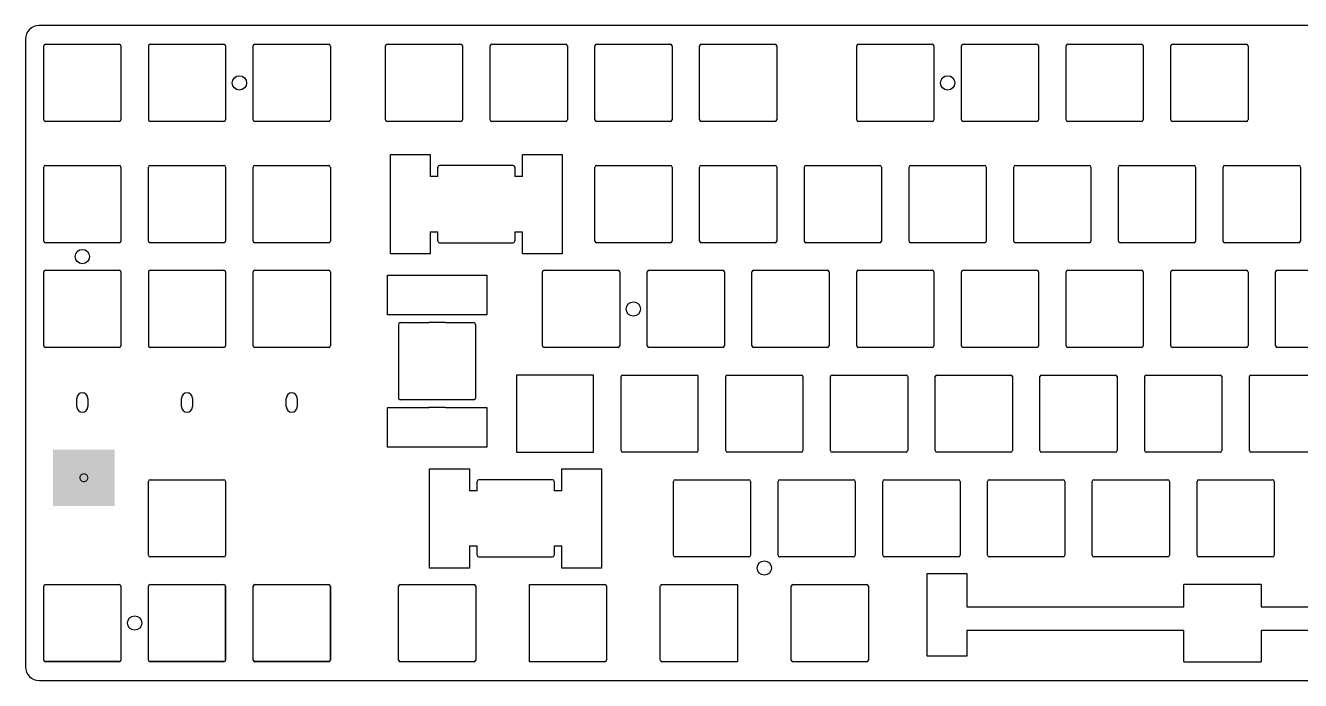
# Model space of a CAD drawing. Header units: inches. Extents: x -1111 to 9003, y -3671 to 971.
# Drawn here: x 8640.6 to 8872, y -3671 to -3552.2 of the extents above; entities that cross this region are included whole.
import ezdxf

# ---------------------------------------------------------------- set-up
doc = ezdxf.new("R2010")
doc.units = ezdxf.units.IN
doc.header["$LTSCALE"] = 1.21
doc.header["$MEASUREMENT"] = 0
doc.layers.get('0').update_dxf_attribs({"linetype": 'CONTINUOUS'})
for name, color, linetype in [('BOTTOMOVERLAY', 54, 'CONTINUOUS'), ('TOPLAYER', 1, 'CONTINUOUS'), ('TOPOVERLAY', 2, 'CONTINUOUS'), ('TOPPASTE', 8, 'CONTINUOUS'), ('TOPSOLDER', 216, 'CONTINUOUS'), ('图层1', 7, 'CONTINUOUS')]:
    doc.layers.add(name, color=color, linetype=linetype)

# ---------------------------------------------------------------- blocks, each defined once
blk = doc.blocks.new('P_193')
at = {"layer": 'BOTTOMOVERLAY'}
for points, const_width in [([(0.712511, 0, 1), (-0.712511, 0, 1)], 0.2), ([(-0.762511, 0, 1), (-0.662511, 0, 1)], 0.1), ([(0.662511, 0, 1), (0.762511, 0, 1)], 0.1)]:
    blk.add_lwpolyline(points, format="xyb", close=True, dxfattribs=dict(at, const_width=const_width))
at = {"layer": 'TOPLAYER'}
blk.add_solid([(-5.499999, -5), (5.499999, -5), (-5.499999, 5), (5.499999, 5)], dxfattribs=at)
at = {"layer": 'TOPOVERLAY'}
for points, const_width in [([(0.700001, 0, 1), (-0.700001, 0, 1)], 0.15001), ([(-0.737504, 0, 1), (-0.662498, 0, 1)], 0.075004), ([(0.662498, 0, 1), (0.737504, 0, 1)], 0.075004)]:
    blk.add_lwpolyline(points, format="xyb", close=True, dxfattribs=dict(at, const_width=const_width))
at = {"layer": 'TOPPASTE'}
blk.add_solid([(-5.499999, -5), (5.499999, -5), (-5.499999, 5), (5.499999, 5)], dxfattribs=at)
at = {"layer": 'TOPSOLDER'}
blk.add_solid([(-5.601599, -5.1016), (5.601599, -5.1016), (-5.601599, 5.1016), (5.601599, 5.1016)], dxfattribs=at)

msp = doc.modelspace()

# ---------------------------------------------------------------- linework, layer by layer
at = {"color": 7, "linetype": 'Continuous'}
for p, q in [((8986.73, -3552.19), (8643.13, -3552.19)), ((8986.73, -3552.19), (8643.13, -3552.19)), ((8986.73, -3552.19), (8643.13, -3552.19)), ((8640.63, -3554.69), (8640.63, -3668.49)), ((8640.63, -3554.69), (8640.63, -3668.49)), ((8640.63, -3554.69), (8640.63, -3668.49)), ((8643.94, -3569.29), (8643.94, -3555.88)), ((8644.23, -3555.59), (8657.64, -3555.59)), ((8657.94, -3555.88), (8657.94, -3569.29)), ((8662.94, -3555.88), (8662.94, -3569.29)), ((8663.23, -3555.59), (8676.64, -3555.59)), ((8676.94, -3555.88), (8676.94, -3569.29)), ((8681.94, -3569.29), (8681.94, -3555.88)), ((8682.23, -3555.59), (8695.64, -3555.59)), ((8695.94, -3555.88), (8695.94, -3569.29)), ((8705.94, -3569.29), (8705.94, -3555.88)), ((8706.23, -3555.59), (8719.64, -3555.59)), ((8719.94, -3555.88), (8719.94, -3569.29)), ((8724.94, -3569.29), (8724.94, -3555.88)), ((8725.23, -3555.59), (8738.64, -3555.59)), ((8738.94, -3555.88), (8738.94, -3569.29)), ((8743.94, -3569.29), (8743.94, -3555.88)), ((8744.23, -3555.59), (8757.64, -3555.59)), ((8757.94, -3555.88), (8757.94, -3569.29)), ((8762.94, -3569.29), (8762.94, -3555.88)), ((8763.23, -3555.59), (8776.64, -3555.59)), ((8776.94, -3555.88), (8776.94, -3569.29)), ((8791.44, -3569.29), (8791.44, -3555.88)), ((8791.73, -3555.59), (8805.14, -3555.59)), ((8805.44, -3555.88), (8805.44, -3569.29)), ((8810.44, -3569.29), (8810.44, -3555.88)), ((8810.73, -3555.59), (8824.14, -3555.59)), ((8824.44, -3555.88), (8824.44, -3569.29)), ((8829.44, -3569.29), (8829.44, -3555.88)), ((8829.73, -3555.59), (8843.14, -3555.59)), ((8843.44, -3555.88), (8843.44, -3569.29)), ((8848.44, -3569.29), (8848.44, -3555.88)), ((8848.73, -3555.59), (8862.14, -3555.59)), ((8862.44, -3555.88), (8862.44, -3569.29)), ((8657.64, -3569.59), (8644.23, -3569.59)), ((8676.64, -3569.59), (8663.23, -3569.59)), ((8695.64, -3569.59), (8682.23, -3569.59)), ((8719.64, -3569.59), (8706.23, -3569.59)), ((8738.64, -3569.59), (8725.23, -3569.59)), ((8757.64, -3569.59), (8744.23, -3569.59)), ((8776.64, -3569.59), (8763.23, -3569.59)), ((8805.14, -3569.59), (8791.73, -3569.59)), ((8824.14, -3569.59), (8810.73, -3569.59)), ((8843.14, -3569.59), (8829.73, -3569.59)), ((8862.14, -3569.59), (8848.73, -3569.59)), ((8706.83, -3593.59), (8706.83, -3575.59)), ((8706.83, -3575.59), (8714.03, -3575.59)), ((8714.03, -3575.59), (8714.03, -3579.59)), ((8730.83, -3579.59), (8730.83, -3575.59)), ((8730.83, -3575.59), (8738.03, -3575.59)), ((8738.03, -3575.59), (8738.03, -3593.59)), ((8643.94, -3591.29), (8643.94, -3577.88)), ((8644.23, -3577.59), (8657.64, -3577.59)), ((8657.94, -3577.88), (8657.94, -3591.29)), ((8662.94, -3591.29), (8662.94, -3577.88)), ((8663.23, -3577.59), (8676.64, -3577.59)), ((8676.94, -3577.88), (8676.94, -3591.29)), ((8681.94, -3591.29), (8681.94, -3577.88)), ((8682.23, -3577.59), (8695.64, -3577.59)), ((8695.94, -3577.88), (8695.94, -3591.29)), ((8715.43, -3579.59), (8715.43, -3577.9)), ((8729.12, -3577.59), (8715.75, -3577.59)), ((8729.43, -3577.9), (8729.43, -3579.59)), ((8743.94, -3591.29), (8743.94, -3577.88)), ((8744.23, -3577.59), (8757.64, -3577.59)), ((8757.94, -3577.88), (8757.94, -3591.29)), ((8762.94, -3591.29), (8762.94, -3577.88)), ((8763.23, -3577.59), (8776.64, -3577.59)), ((8776.94, -3577.88), (8776.94, -3591.29)), ((8781.94, -3591.29), (8781.94, -3577.88)), ((8782.23, -3577.59), (8795.64, -3577.59)), ((8795.94, -3577.88), (8795.94, -3591.29)), ((8800.94, -3591.29), (8800.94, -3577.88)), ((8801.23, -3577.59), (8814.64, -3577.59)), ((8814.94, -3577.88), (8814.94, -3591.29)), ((8819.94, -3591.29), (8819.94, -3577.88)), ((8820.23, -3577.59), (8833.64, -3577.59)), ((8833.94, -3577.88), (8833.94, -3591.29)), ((8838.94, -3591.29), (8838.94, -3577.88)), ((8839.23, -3577.59), (8852.64, -3577.59)), ((8852.94, -3577.88), (8852.94, -3591.29)), ((8857.94, -3591.29), (8857.94, -3577.88)), ((8858.23, -3577.59), (8871.64, -3577.59)), ((8871.94, -3577.88), (8871.94, -3591.29)), ((8715.43, -3579.59), (8714.03, -3579.59)), ((8730.83, -3579.59), (8729.43, -3579.59)), ((8714.03, -3589.59), (8714.03, -3593.59)), ((8714.03, -3589.59), (8715.43, -3589.59)), ((8715.43, -3591.27), (8715.43, -3589.59)), ((8729.43, -3589.59), (8729.43, -3591.27)), ((8729.43, -3589.59), (8730.83, -3589.59)), ((8730.83, -3593.59), (8730.83, -3589.59)), ((8657.64, -3591.59), (8644.23, -3591.59)), ((8676.64, -3591.59), (8663.23, -3591.59)), ((8695.64, -3591.59), (8682.23, -3591.59)), ((8715.75, -3591.59), (8729.12, -3591.59)), ((8757.64, -3591.59), (8744.23, -3591.59)), ((8776.64, -3591.59), (8763.23, -3591.59)), ((8795.64, -3591.59), (8782.23, -3591.59)), ((8814.64, -3591.59), (8801.23, -3591.59)), ((8833.64, -3591.59), (8820.23, -3591.59)), ((8852.64, -3591.59), (8839.23, -3591.59)), ((8871.64, -3591.59), (8858.23, -3591.59)), ((8714.03, -3593.59), (8706.83, -3593.59)), ((8738.03, -3593.59), (8730.83, -3593.59)), ((8643.94, -3610.29), (8643.94, -3596.88)), ((8644.23, -3596.59), (8657.64, -3596.59)), ((8657.94, -3596.88), (8657.94, -3610.29)), ((8662.94, -3596.88), (8662.94, -3610.29)), ((8663.23, -3596.59), (8676.64, -3596.59)), ((8676.94, -3596.88), (8676.94, -3610.29)), ((8681.94, -3610.29), (8681.94, -3596.88)), ((8682.23, -3596.59), (8695.64, -3596.59)), ((8695.94, -3596.88), (8695.94, -3610.29)), ((8734.44, -3610.29), (8734.44, -3596.88)), ((8734.73, -3596.59), (8748.14, -3596.59)), ((8748.44, -3596.88), (8748.44, -3610.29)), ((8753.44, -3610.29), (8753.44, -3596.88)), ((8753.73, -3596.59), (8767.14, -3596.59)), ((8767.44, -3596.88), (8767.44, -3610.29)), ((8772.44, -3610.29), (8772.44, -3596.88)), ((8772.73, -3596.59), (8786.14, -3596.59)), ((8786.44, -3596.88), (8786.44, -3610.29)), ((8791.44, -3610.29), (8791.44, -3596.88)), ((8791.73, -3596.59), (8805.14, -3596.59)), ((8805.44, -3596.88), (8805.44, -3610.29)), ((8810.44, -3610.29), (8810.44, -3596.88)), ((8810.73, -3596.59), (8824.14, -3596.59)), ((8824.44, -3596.88), (8824.44, -3610.29)), ((8829.44, -3610.29), (8829.44, -3596.88)), ((8829.73, -3596.59), (8843.14, -3596.59)), ((8843.44, -3596.88), (8843.44, -3610.29)), ((8848.44, -3610.29), (8848.44, -3596.88)), ((8848.73, -3596.59), (8862.14, -3596.59)), ((8862.44, -3596.88), (8862.44, -3610.29)), ((8867.44, -3610.29), (8867.44, -3596.88)), ((8867.73, -3596.59), (8881.14, -3596.59)), ((8706.31, -3604.68), (8706.31, -3597.48)), ((8706.31, -3597.48), (8724.31, -3597.48)), ((8724.31, -3597.48), (8724.31, -3604.68)), ((8713.81, -3604.68), (8706.31, -3604.68)), ((8708.31, -3606.4), (8708.31, -3619.77)), ((8708.62, -3606.08), (8713.81, -3606.08)), ((8724.31, -3604.68), (8716.81, -3604.68)), ((8716.81, -3606.08), (8721.99, -3606.08)), ((8722.31, -3619.77), (8722.31, -3606.4)), ((8657.64, -3610.59), (8644.23, -3610.59)), ((8676.64, -3610.59), (8663.23, -3610.59)), ((8695.64, -3610.59), (8682.23, -3610.59)), ((8748.14, -3610.59), (8734.73, -3610.59)), ((8767.14, -3610.59), (8753.73, -3610.59)), ((8786.14, -3610.59), (8772.73, -3610.59)), ((8805.14, -3610.59), (8791.73, -3610.59)), ((8824.14, -3610.59), (8810.73, -3610.59)), ((8843.14, -3610.59), (8829.73, -3610.59)), ((8862.14, -3610.59), (8848.73, -3610.59)), ((8881.14, -3610.59), (8867.73, -3610.59)), ((8729.69, -3615.59), (8729.69, -3629.59)), ((8743.69, -3615.59), (8729.69, -3615.59)), ((8743.69, -3629.59), (8743.69, -3615.59)), ((8748.98, -3615.59), (8762.39, -3615.59)), ((8767.98, -3615.59), (8781.39, -3615.59)), ((8786.98, -3615.59), (8800.39, -3615.59)), ((8805.98, -3615.59), (8819.39, -3615.59)), ((8824.98, -3615.59), (8838.39, -3615.59)), ((8843.98, -3615.59), (8857.39, -3615.59)), ((8862.98, -3615.59), (8876.39, -3615.59)), ((8748.69, -3629.29), (8748.69, -3615.88)), ((8762.69, -3629.29), (8762.69, -3615.88)), ((8767.69, -3629.29), (8767.69, -3615.88)), ((8781.69, -3615.88), (8781.69, -3629.29)), ((8786.69, -3629.29), (8786.69, -3615.88)), ((8800.69, -3615.88), (8800.69, -3629.29)), ((8805.69, -3629.29), (8805.69, -3615.88)), ((8819.69, -3615.88), (8819.69, -3629.29)), ((8824.69, -3629.29), (8824.69, -3615.88)), ((8838.69, -3615.88), (8838.69, -3629.29)), ((8843.69, -3629.29), (8843.69, -3615.88)), ((8857.69, -3615.88), (8857.69, -3629.29)), ((8862.69, -3629.29), (8862.69, -3615.88)), ((8649.94, -3621.32), (8649.94, -3619.82)), ((8649.94, -3621.32), (8649.94, -3619.82)), ((8651.94, -3619.82), (8651.94, -3621.32)), ((8651.94, -3619.82), (8651.94, -3621.32)), ((8668.94, -3621.32), (8668.94, -3619.82)), ((8668.94, -3621.32), (8668.94, -3619.82)), ((8670.94, -3619.82), (8670.94, -3621.32)), ((8670.94, -3619.82), (8670.94, -3621.32)), ((8687.94, -3621.32), (8687.94, -3619.82)), ((8687.94, -3621.32), (8687.94, -3619.82)), ((8689.94, -3619.82), (8689.94, -3621.32)), ((8689.94, -3619.82), (8689.94, -3621.32)), ((8713.81, -3620.08), (8708.62, -3620.08)), ((8721.99, -3620.08), (8716.81, -3620.08)), ((8706.31, -3628.68), (8706.31, -3621.48)), ((8706.31, -3621.48), (8713.81, -3621.48)), ((8716.81, -3621.48), (8724.31, -3621.48)), ((8724.31, -3621.48), (8724.31, -3628.68)), ((8724.31, -3628.68), (8706.31, -3628.68)), ((8729.69, -3629.59), (8743.69, -3629.59)), ((8762.39, -3629.59), (8748.98, -3629.59)), ((8781.39, -3629.59), (8767.98, -3629.59)), ((8800.39, -3629.59), (8786.98, -3629.59)), ((8819.39, -3629.59), (8805.98, -3629.59)), ((8838.39, -3629.59), (8824.98, -3629.59)), ((8857.39, -3629.59), (8843.98, -3629.59)), ((8876.39, -3629.59), (8862.98, -3629.59)), ((8713.96, -3650.59), (8713.96, -3632.59)), ((8713.96, -3632.59), (8721.16, -3632.59)), ((8721.16, -3632.59), (8721.16, -3636.59)), ((8737.96, -3636.59), (8737.96, -3632.59)), ((8737.96, -3632.59), (8745.16, -3632.59)), ((8745.16, -3632.59), (8745.16, -3650.59)), ((8662.94, -3648.29), (8662.94, -3634.88)), ((8662.95, -3648.29), (8662.95, -3634.88)), ((8663.23, -3634.59), (8676.64, -3634.59)), ((8663.23, -3634.6), (8676.64, -3634.6)), ((8676.92, -3634.88), (8676.92, -3648.29)), ((8676.94, -3634.88), (8676.94, -3648.29)), ((8722.56, -3636.59), (8722.56, -3634.9)), ((8736.25, -3634.59), (8722.88, -3634.59)), ((8736.56, -3634.9), (8736.56, -3636.59)), ((8758.19, -3648.29), (8758.19, -3634.88)), ((8758.48, -3634.59), (8771.89, -3634.59)), ((8772.19, -3634.88), (8772.19, -3648.29)), ((8777.19, -3648.29), (8777.19, -3634.88)), ((8777.48, -3634.59), (8790.89, -3634.59)), ((8791.19, -3634.88), (8791.19, -3648.29)), ((8796.19, -3648.29), (8796.19, -3634.88)), ((8796.48, -3634.59), (8809.89, -3634.59)), ((8810.19, -3634.88), (8810.19, -3648.29)), ((8815.19, -3648.29), (8815.19, -3634.88)), ((8815.48, -3634.59), (8828.89, -3634.59)), ((8829.19, -3634.88), (8829.19, -3648.29)), ((8834.19, -3648.29), (8834.19, -3634.88)), ((8834.48, -3634.59), (8847.89, -3634.59)), ((8848.19, -3634.88), (8848.19, -3648.29)), ((8853.19, -3648.29), (8853.19, -3634.88)), ((8853.48, -3634.59), (8866.89, -3634.59)), ((8867.19, -3634.88), (8867.19, -3648.29)), ((8722.56, -3636.59), (8721.16, -3636.59)), ((8737.96, -3636.59), (8736.56, -3636.59)), ((8721.16, -3646.59), (8721.16, -3650.59)), ((8721.16, -3646.59), (8722.56, -3646.59)), ((8722.56, -3648.27), (8722.56, -3646.59)), ((8736.56, -3646.59), (8736.56, -3648.27)), ((8736.56, -3646.59), (8737.96, -3646.59)), ((8737.96, -3650.59), (8737.96, -3646.59)), ((8676.64, -3648.57), (8663.23, -3648.57)), ((8676.64, -3648.59), (8663.23, -3648.59)), ((8722.88, -3648.59), (8736.25, -3648.59)), ((8771.89, -3648.59), (8758.48, -3648.59)), ((8790.89, -3648.59), (8777.48, -3648.59)), ((8809.89, -3648.59), (8796.48, -3648.59)), ((8828.89, -3648.59), (8815.48, -3648.59)), ((8847.89, -3648.59), (8834.48, -3648.59)), ((8866.89, -3648.59), (8853.48, -3648.59)), ((8721.16, -3650.59), (8713.96, -3650.59)), ((8745.16, -3650.59), (8737.96, -3650.59)), ((8804.21, -3651.59), (8811.41, -3651.59)), ((8804.21, -3666.59), (8804.21, -3651.59)), ((8811.41, -3651.59), (8811.41, -3657.64)), ((8643.94, -3667.29), (8643.94, -3653.88)), ((8643.95, -3667.29), (8643.95, -3653.88)), ((8644.23, -3653.59), (8657.64, -3653.59)), ((8644.23, -3653.6), (8657.64, -3653.6)), ((8657.92, -3653.88), (8657.92, -3667.29)), ((8657.94, -3653.88), (8657.94, -3667.29)), ((8662.94, -3667.29), (8662.94, -3653.88)), ((8662.95, -3667.29), (8662.95, -3653.88)), ((8663.23, -3653.59), (8676.64, -3653.59)), ((8663.23, -3653.6), (8676.64, -3653.6)), ((8676.92, -3653.88), (8676.92, -3667.29)), ((8676.94, -3667.29), (8676.94, -3653.88)), ((8681.94, -3667.29), (8681.94, -3653.88)), ((8681.95, -3667.29), (8681.95, -3653.88)), ((8682.23, -3653.59), (8695.64, -3653.59)), ((8682.23, -3653.6), (8695.64, -3653.6)), ((8695.92, -3653.88), (8695.92, -3667.29)), ((8695.94, -3653.88), (8695.94, -3667.29)), ((8708.31, -3667.29), (8708.31, -3653.88)), ((8708.61, -3653.59), (8722.02, -3653.59)), ((8722.31, -3653.88), (8722.31, -3667.29)), ((8732.06, -3667.59), (8732.06, -3653.59)), ((8732.06, -3653.59), (8745.77, -3653.59)), ((8746.06, -3653.88), (8746.06, -3667.29)), ((8755.81, -3667.29), (8755.81, -3653.88)), ((8756.11, -3653.59), (8769.81, -3653.59)), ((8769.81, -3653.59), (8769.81, -3667.59)), ((8779.56, -3667.29), (8779.56, -3653.88)), ((8779.86, -3653.59), (8793.27, -3653.59)), ((8793.56, -3653.88), (8793.56, -3667.29)), ((8864.81, -3653.59), (8850.81, -3653.59)), ((8850.81, -3657.64), (8850.81, -3653.59)), ((8864.81, -3653.59), (8864.81, -3657.64)), ((8811.41, -3657.64), (8850.81, -3657.64)), ((8864.81, -3657.64), (8904.21, -3657.64)), ((8850.81, -3661.94), (8811.41, -3661.94)), ((8811.41, -3661.94), (8811.41, -3666.59)), ((8850.81, -3667.59), (8850.81, -3661.94)), ((8904.21, -3661.94), (8864.81, -3661.94)), ((8864.81, -3661.94), (8864.81, -3667.59)), ((8811.41, -3666.59), (8804.21, -3666.59)), ((8657.64, -3667.57), (8644.23, -3667.57)), ((8657.64, -3667.59), (8644.23, -3667.59)), ((8676.64, -3667.57), (8663.23, -3667.57)), ((8676.64, -3667.59), (8663.23, -3667.59)), ((8695.64, -3667.57), (8682.23, -3667.57)), ((8695.64, -3667.59), (8682.23, -3667.59)), ((8722.02, -3667.59), (8708.61, -3667.59)), ((8745.77, -3667.59), (8732.06, -3667.59)), ((8769.81, -3667.59), (8756.11, -3667.59)), ((8793.27, -3667.59), (8779.86, -3667.59)), ((8850.81, -3667.59), (8864.81, -3667.59)), ((8643.13, -3670.99), (8986.73, -3670.99)), ((8643.13, -3670.99), (8986.73, -3670.99)), ((8643.13, -3670.99), (8986.73, -3670.99))]:
    msp.add_line(p, q, dxfattribs=at)
for centre in [(8679.44, -3562.6), (8807.94, -3562.6), (8650.94, -3594.1), (8750.92, -3603.6), (8774.69, -3650.59), (8660.44, -3660.57), (8660.44, -3660.57)]:
    msp.add_circle(centre, 1.3, dxfattribs=at)
for centre, radius, start, end in [((8643.13, -3554.69), 2.5, 90, 180), ((8644.23, -3555.88), 0.295, 90, 180), ((8657.64, -3555.88), 0.295, 0, 90), ((8663.23, -3555.88), 0.295, 90, 180), ((8676.64, -3555.88), 0.295, 0, 90), ((8682.23, -3555.88), 0.295, 90, 180), ((8695.64, -3555.88), 0.295, 0, 90), ((8706.23, -3555.88), 0.295, 90, 180), ((8719.64, -3555.88), 0.295, 0, 90), ((8725.23, -3555.88), 0.295, 90, 180), ((8738.64, -3555.88), 0.295, 0, 90), ((8744.23, -3555.88), 0.295, 90, 180), ((8757.64, -3555.88), 0.295, 0, 90), ((8763.23, -3555.88), 0.295, 90, 180), ((8776.64, -3555.88), 0.295, 0, 90), ((8791.73, -3555.88), 0.295, 90, 180), ((8805.14, -3555.88), 0.295, 0, 90), ((8810.73, -3555.88), 0.295, 90, 180), ((8824.14, -3555.88), 0.295, 0, 90), ((8829.73, -3555.88), 0.295, 90, 180), ((8843.14, -3555.88), 0.295, 0, 90), ((8848.73, -3555.88), 0.295, 90, 180), ((8862.14, -3555.88), 0.295, 0, 90), ((8644.23, -3569.29), 0.295, 180, 270), ((8657.64, -3569.29), 0.295, 270, 0), ((8663.23, -3569.29), 0.295, 180, 270), ((8676.64, -3569.29), 0.295, 270, 0), ((8682.23, -3569.29), 0.295, 180, 270), ((8695.64, -3569.29), 0.295, 270, 0), ((8706.23, -3569.29), 0.295, 180, 270), ((8719.64, -3569.29), 0.295, 270, 0), ((8725.23, -3569.29), 0.295, 180, 270), ((8738.64, -3569.29), 0.295, 270, 0), ((8744.23, -3569.29), 0.295, 180, 270), ((8757.64, -3569.29), 0.295, 270, 0), ((8763.23, -3569.29), 0.295, 180, 270), ((8776.64, -3569.29), 0.295, 270, 0), ((8791.73, -3569.29), 0.295, 180, 270), ((8805.14, -3569.29), 0.295, 270, 0), ((8810.73, -3569.29), 0.295, 180, 270), ((8824.14, -3569.29), 0.295, 270, 0), ((8829.73, -3569.29), 0.295, 180, 270), ((8843.14, -3569.29), 0.295, 270, 0), ((8848.73, -3569.29), 0.295, 180, 270), ((8862.14, -3569.29), 0.295, 270, 0), ((8644.23, -3577.88), 0.295, 90, 180), ((8657.64, -3577.88), 0.295, 0, 90), ((8663.23, -3577.88), 0.295, 90, 180), ((8676.64, -3577.88), 0.295, 0, 90), ((8682.23, -3577.88), 0.295, 90, 180), ((8695.64, -3577.88), 0.295, 0, 90), ((8715.75, -3577.9), 0.315, 90, 180), ((8729.12, -3577.9), 0.315, 0, 90), ((8744.23, -3577.88), 0.295, 90, 180), ((8757.64, -3577.88), 0.295, 0, 90), ((8763.23, -3577.88), 0.295, 90, 180), ((8776.64, -3577.88), 0.295, 0, 90), ((8782.23, -3577.88), 0.295, 90, 180), ((8795.64, -3577.88), 0.295, 0, 90), ((8801.23, -3577.88), 0.295, 90, 180), ((8814.64, -3577.88), 0.295, 0, 90), ((8820.23, -3577.88), 0.295, 90, 180), ((8833.64, -3577.88), 0.295, 0, 90), ((8839.23, -3577.88), 0.295, 90, 180), ((8852.64, -3577.88), 0.295, 0, 90), ((8858.23, -3577.88), 0.295, 90, 180), ((8871.64, -3577.88), 0.295, 0, 90), ((8644.23, -3591.29), 0.295, 180, 270), ((8657.64, -3591.29), 0.295, 270, 0), ((8663.23, -3591.29), 0.295, 180, 270), ((8676.64, -3591.29), 0.295, 270, 0), ((8682.23, -3591.29), 0.295, 180, 270), ((8695.64, -3591.29), 0.295, 270, 0), ((8715.75, -3591.27), 0.315, 180, 270), ((8729.12, -3591.27), 0.315, 270, 360), ((8744.23, -3591.29), 0.295, 180, 270), ((8757.64, -3591.29), 0.295, 270, 0), ((8763.23, -3591.29), 0.295, 180, 270), ((8776.64, -3591.29), 0.295, 270, 0), ((8782.23, -3591.29), 0.295, 180, 270), ((8795.64, -3591.29), 0.295, 270, 0), ((8801.23, -3591.29), 0.295, 180, 270), ((8814.64, -3591.29), 0.295, 270, 0), ((8820.23, -3591.29), 0.295, 180, 270), ((8833.64, -3591.29), 0.295, 270, 0), ((8839.23, -3591.29), 0.295, 180, 270), ((8852.64, -3591.29), 0.295, 270, 0), ((8858.23, -3591.29), 0.295, 180, 270), ((8871.64, -3591.29), 0.295, 270, 0), ((8644.23, -3596.88), 0.295, 90, 180), ((8657.64, -3596.88), 0.295, 0, 90), ((8663.23, -3596.88), 0.295, 90, 180), ((8676.64, -3596.88), 0.295, 0, 90), ((8682.23, -3596.88), 0.295, 90, 180), ((8695.64, -3596.88), 0.295, 0, 90), ((8734.73, -3596.88), 0.295, 90, 180), ((8748.14, -3596.88), 0.295, 0, 90), ((8753.73, -3596.88), 0.295, 90, 180), ((8767.14, -3596.88), 0.295, 0, 90), ((8772.73, -3596.88), 0.295, 90, 180), ((8786.14, -3596.88), 0.295, 0, 90), ((8791.73, -3596.88), 0.295, 90, 180), ((8805.14, -3596.88), 0.295, 0, 90), ((8810.73, -3596.88), 0.295, 90, 180), ((8824.14, -3596.88), 0.295, 0, 90), ((8829.73, -3596.88), 0.295, 90, 180), ((8843.14, -3596.88), 0.295, 0, 90), ((8848.73, -3596.88), 0.295, 90, 180), ((8862.14, -3596.88), 0.295, 0, 90), ((8867.73, -3596.88), 0.295, 90, 180), ((8708.62, -3606.4), 0.315, 90, 180), ((8721.99, -3606.4), 0.315, 0, 90), ((8644.23, -3610.29), 0.295, 180, 270), ((8657.64, -3610.29), 0.295, 270, 0), ((8663.23, -3610.29), 0.295, 180, 270), ((8676.64, -3610.29), 0.295, 270, 0), ((8682.23, -3610.29), 0.295, 180, 270), ((8695.64, -3610.29), 0.295, 270, 0), ((8734.73, -3610.29), 0.295, 180, 270), ((8748.14, -3610.29), 0.295, 270, 0), ((8753.73, -3610.29), 0.295, 180, 270), ((8767.14, -3610.29), 0.295, 270, 0), ((8772.73, -3610.29), 0.295, 180, 270), ((8786.14, -3610.29), 0.295, 270, 0), ((8791.73, -3610.29), 0.295, 180, 270), ((8805.14, -3610.29), 0.295, 270, 0), ((8810.73, -3610.29), 0.295, 180, 270), ((8824.14, -3610.29), 0.295, 270, 0), ((8829.73, -3610.29), 0.295, 180, 270), ((8843.14, -3610.29), 0.295, 270, 0), ((8848.73, -3610.29), 0.295, 180, 270), ((8862.14, -3610.29), 0.295, 270, 0), ((8867.73, -3610.29), 0.295, 180, 270), ((8748.98, -3615.88), 0.295, 90, 180), ((8762.39, -3615.88), 0.295, 0, 90), ((8767.98, -3615.88), 0.295, 90, 180), ((8781.39, -3615.88), 0.295, 0, 90), ((8786.98, -3615.88), 0.295, 90, 180), ((8800.39, -3615.88), 0.295, 0, 90), ((8805.98, -3615.88), 0.295, 90, 180), ((8819.39, -3615.88), 0.295, 0, 90), ((8824.98, -3615.88), 0.295, 90, 180), ((8838.39, -3615.88), 0.295, 0, 90), ((8843.98, -3615.88), 0.295, 90, 180), ((8857.39, -3615.88), 0.295, 0, 90), ((8862.98, -3615.88), 0.295, 90, 180), ((8650.94, -3619.82), 1, 0, 180), ((8650.94, -3619.82), 1, 0, 180), ((8669.94, -3619.82), 1, 0, 180), ((8669.94, -3619.82), 1, 0, 180), ((8688.94, -3619.82), 1, 0, 180), ((8688.94, -3619.82), 1, 0, 180), ((8708.62, -3619.77), 0.315, 180, 270), ((8721.99, -3619.77), 0.315, 270, 360), ((8650.94, -3621.32), 1, 180, 0), ((8650.94, -3621.32), 1, 180, 0), ((8669.94, -3621.32), 1, 180, 0), ((8669.94, -3621.32), 1, 180, 0), ((8688.94, -3621.32), 1, 180, 0), ((8688.94, -3621.32), 1, 180, 0), ((8748.98, -3629.29), 0.295, 180, 270), ((8762.39, -3629.29), 0.295, 270, 0), ((8767.98, -3629.29), 0.295, 180, 270), ((8781.39, -3629.29), 0.295, 270, 0), ((8786.98, -3629.29), 0.295, 180, 270), ((8800.39, -3629.29), 0.295, 270, 0), ((8805.98, -3629.29), 0.295, 180, 270), ((8819.39, -3629.29), 0.295, 270, 0), ((8824.98, -3629.29), 0.295, 180, 270), ((8838.39, -3629.29), 0.295, 270, 0), ((8843.98, -3629.29), 0.295, 180, 270), ((8857.39, -3629.29), 0.295, 270, 0), ((8862.98, -3629.29), 0.295, 180, 270), ((8663.23, -3634.88), 0.295, 90, 180), ((8663.23, -3634.88), 0.28, 90, 180), ((8676.64, -3634.88), 0.295, 0, 90), ((8676.64, -3634.88), 0.28, 0, 90), ((8722.88, -3634.9), 0.315, 90, 180), ((8736.25, -3634.9), 0.315, 0, 90), ((8758.48, -3634.88), 0.295, 90, 180), ((8771.89, -3634.88), 0.295, 0, 90), ((8777.48, -3634.88), 0.295, 90, 180), ((8790.89, -3634.88), 0.295, 0, 90), ((8796.48, -3634.88), 0.295, 90, 180), ((8809.89, -3634.88), 0.295, 0, 90), ((8815.48, -3634.88), 0.295, 90, 180), ((8828.89, -3634.88), 0.295, 0, 90), ((8834.48, -3634.88), 0.295, 90, 180), ((8847.89, -3634.88), 0.295, 0, 90), ((8853.48, -3634.88), 0.295, 90, 180), ((8866.89, -3634.88), 0.295, 0, 90), ((8663.23, -3648.29), 0.295, 180, 270), ((8663.23, -3648.29), 0.28, 180, 270), ((8676.64, -3648.29), 0.295, 270, 0), ((8676.64, -3648.29), 0.28, 270, 0), ((8722.88, -3648.27), 0.315, 180, 270), ((8736.25, -3648.27), 0.315, 270, 360), ((8758.48, -3648.29), 0.295, 180, 270), ((8771.89, -3648.29), 0.295, 270, 0), ((8777.48, -3648.29), 0.295, 180, 270), ((8790.89, -3648.29), 0.295, 270, 0), ((8796.48, -3648.29), 0.295, 180, 270), ((8809.89, -3648.29), 0.295, 270, 0), ((8815.48, -3648.29), 0.295, 180, 270), ((8828.89, -3648.29), 0.295, 270, 0), ((8834.48, -3648.29), 0.295, 180, 270), ((8847.89, -3648.29), 0.295, 270, 0), ((8853.48, -3648.29), 0.295, 180, 270), ((8866.89, -3648.29), 0.295, 270, 0), ((8644.23, -3653.88), 0.295, 90, 180), ((8644.23, -3653.88), 0.28, 90, 180), ((8657.64, -3653.88), 0.295, 0, 90), ((8657.64, -3653.88), 0.28, 0, 90), ((8663.23, -3653.88), 0.295, 90, 180), ((8663.23, -3653.88), 0.28, 90, 180), ((8676.64, -3653.88), 0.295, 0, 90), ((8676.64, -3653.88), 0.28, 0, 90), ((8682.23, -3653.88), 0.295, 90, 180), ((8682.23, -3653.88), 0.28, 90, 180), ((8695.64, -3653.88), 0.295, 0, 90), ((8695.64, -3653.88), 0.28, 0, 90), ((8708.61, -3653.88), 0.295, 90, 180), ((8722.02, -3653.88), 0.295, 0, 90), ((8745.77, -3653.88), 0.295, 0, 90), ((8756.11, -3653.88), 0.295, 90, 180), ((8779.86, -3653.88), 0.295, 90, 180), ((8793.27, -3653.88), 0.295, 0, 90), ((8643.13, -3668.49), 2.5, 180, 270), ((8643.13, -3668.49), 2.5, 180, 270), ((8644.23, -3667.29), 0.295, 180, 270), ((8644.23, -3667.29), 0.28, 180, 270), ((8657.64, -3667.29), 0.295, 270, 0), ((8657.64, -3667.29), 0.28, 270, 0), ((8663.23, -3667.29), 0.295, 180, 270), ((8663.23, -3667.29), 0.28, 180, 270), ((8676.64, -3667.29), 0.295, 270, 0), ((8676.64, -3667.29), 0.28, 270, 0), ((8682.23, -3667.29), 0.295, 180, 270), ((8682.23, -3667.29), 0.28, 180, 270), ((8695.64, -3667.29), 0.295, 270, 0), ((8695.64, -3667.29), 0.28, 270, 0), ((8708.61, -3667.29), 0.295, 180, 270), ((8722.02, -3667.29), 0.295, 270, 0), ((8745.77, -3667.29), 0.295, 270, 0), ((8756.11, -3667.29), 0.295, 180, 270), ((8779.86, -3667.29), 0.295, 180, 270), ((8793.27, -3667.29), 0.295, 270, 0)]:
    msp.add_arc(centre, radius, start, end, dxfattribs=at)
at = {"layer": '图层1'}
for p, q in [((8716.81, -3604.68), (8713.81, -3604.68)), ((8716.81, -3606.08), (8713.81, -3606.08)), ((8716.81, -3620.08), (8713.81, -3620.08)), ((8716.81, -3621.48), (8713.81, -3621.48))]:
    msp.add_line(p, q, dxfattribs=at)

# ---------------------------------------------------------------- block references
at = {"xscale": -1}
msp.add_blockref('P_193', (8651.22, -3634.22), dxfattribs=at)

doc.saveas('drawing.dxf')
